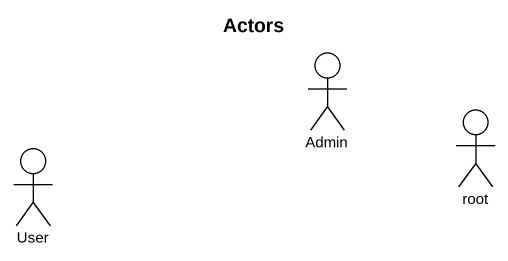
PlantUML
@startuml
title Actors
actor Admin
actor root
actor User
@enduml
